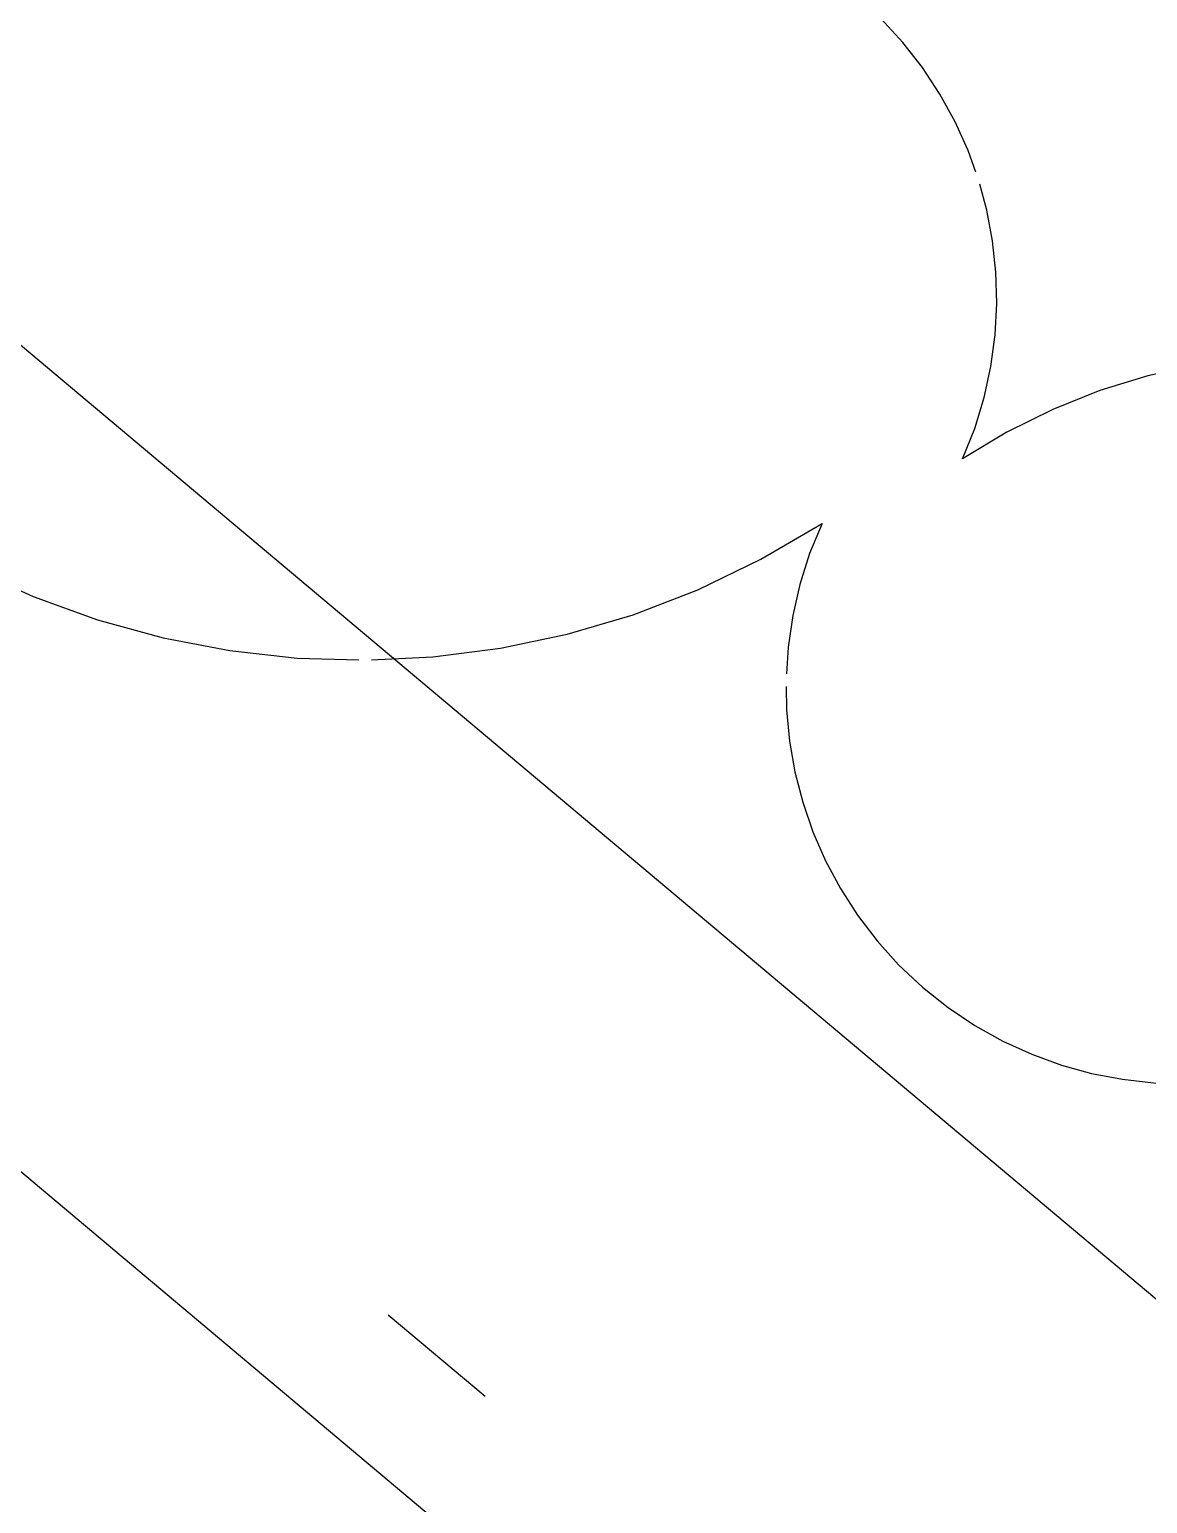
# Model space of a CAD drawing. Extents: x 383425 to 391668, y 6055101 to 6059545.
# Drawn here: x 388178.46 to 388187.29, y 6057772.56 to 6057784.21 of the extents above; entities that cross this region are included whole.
import ezdxf

# ---------------------------------------------------------------- set-up
doc = ezdxf.new("R2010")
doc.units = 0
doc.header["$LTSCALE"] = 5
doc.linetypes.add('0', pattern=[1, 1, 0])
doc.linetypes.add('foc-TOPO', pattern=[1, 0.2, -0.8])
for name, color, linetype in [('AS-ROADS', 254, 'Continuous'), ('P-PROPOSED', 10, 'Continuous'), ('T-BUSH', 110, '0'), ('T-LOW-AREA', 48, 'foc-TOPO')]:
    doc.layers.add(name, color=color, linetype=linetype)

msp = doc.modelspace()

# ---------------------------------------------------------------- linework, layer by layer
at = {"layer": 'AS-ROADS', "const_width": 9.996, "flags": 128}
msp.add_lwpolyline([(388132.923, 6057801.963), (388211.478, 6057737.191), (388304.103, 6057658.251), (388357.493, 6057611.115), (388398.186, 6057571.213), (388459.415, 6057509.006), (388496.737, 6057470.073), (388516.018, 6057451.669), (388528.06, 6057440.055), (388538.834, 6057429.891), (388554.36, 6057416.27), (388571.423, 6057401.581), (388591.12, 6057384.839), (388678.422, 6057311.988), (388806.446, 6057205.912), (388826.266, 6057189.543), (388841.111, 6057176.952), (389021.155, 6057027.063), (389180.848, 6056897.899), (389391.846, 6056726.814), (389573.223, 6056577.377), (389751.284, 6056430.45)], dxfattribs=at)
at = {"layer": 'P-PROPOSED'}
for points in [[(389885.515, 6056335.759), (389547.516, 6056615.666), (389405.918, 6056730.653), (389167.806, 6056926.217), (388854.294, 6057185.405), (388850.991, 6057197.244), (388836.658, 6057212.55), (388824.095, 6057211.293), (388627.585, 6057375.39), (388593.292, 6057397.891), (388543.786, 6057438.524), (388356.75, 6057628.847), (388292.664, 6057685.694), (388108.163, 6057840.716)], [(388105.135, 6057836.732), (388289.397, 6057681.91), (388353.305, 6057625.222), (388540.408, 6057434.83), (388590.327, 6057393.859), (388624.602, 6057371.369), (388822.503, 6057206.111), (388834.698, 6057207.331), (388846.506, 6057194.722), (388849.901, 6057182.552), (389164.627, 6056922.36), (389402.757, 6056726.782), (389544.347, 6056611.801), (389882.324, 6056331.912)]]:
    msp.add_lwpolyline(points, dxfattribs=at)
at = {"layer": 'T-BUSH', "flags": 128}
for points in [[(388590.924, 6057397.564, 0.75), (388594.367, 6057402.478, 0.75), (388594.133, 6057409.7, 0.75), (388589.799, 6057413.848, 0.75), (388580.407, 6057422.838, 0.75), (388576.073, 6057426.986, 0.75), (388569.21, 6057433.555, 0.75), (388564.876, 6057437.704, 0.75), (388555.485, 6057446.693, 0.75), (388551.15, 6057450.842, 0.75), (388544.287, 6057457.411, 0.75), (388539.953, 6057461.56, 0.75), (388530.562, 6057470.549, 0.75), (388526.227, 6057474.698, 0.75), (388519.364, 6057481.267, 0.75), (388515.03, 6057485.416, 0.75), (388505.639, 6057494.405, 0.75), (388501.304, 6057498.554, 0.75), (388494.441, 6057505.123, 0.75), (388490.107, 6057509.271, 0.75), (388480.716, 6057518.261, 0.75), (388476.381, 6057522.409, 0.75), (388469.518, 6057528.978, 0.75), (388465.184, 6057533.127, 0.75), (388455.793, 6057542.116, 0.75), (388451.458, 6057546.265, 0.75), (388444.596, 6057552.834, 0.75), (388440.261, 6057556.983, 0.75), (388430.87, 6057565.972, 0.75), (388426.535, 6057570.121, 0.75), (388419.673, 6057576.69, 0.75), (388415.338, 6057580.839, 0.75), (388405.947, 6057589.828, 0.75), (388401.612, 6057593.977, 0.75), (388394.75, 6057600.546, 0.75), (388390.415, 6057604.694, 0.75), (388380.961, 6057613.617, 0.75), (388376.592, 6057617.729, 0.75), (388369.674, 6057624.241, 0.75), (388365.305, 6057628.353, 0.75), (388355.658, 6057637.061, 0.75), (388351.078, 6057640.937, 0.75), (388343.827, 6057647.075, 0.75), (388339.248, 6057650.951, 0.75), (388329.325, 6057659.351, 0.75), (388324.746, 6057663.227, 0.75), (388317.495, 6057669.365, 0.75), (388312.915, 6057673.241, 0.75), (388302.993, 6057681.641, 0.75), (388298.413, 6057685.517, 0.75), (388291.162, 6057691.655, 0.75), (388286.583, 6057695.531, 0.75), (388276.66, 6057703.93, 0.75), (388272.081, 6057707.807, 0.75), (388264.83, 6057713.945, 0.75), (388260.25, 6057717.821, 0.75), (388250.328, 6057726.22, 0.75), (388245.748, 6057730.097, 0.75), (388238.497, 6057736.235, 0.75), (388233.917, 6057740.111, 0.75), (388223.995, 6057748.51, 0.75), (388219.415, 6057752.387, 0.75), (388212.164, 6057758.525, 0.75), (388207.585, 6057762.401, 0.75), (388197.662, 6057770.8, 0.75), (388193.083, 6057774.677, 0.75), (388185.832, 6057780.815, 0.75), (388181.252, 6057784.691, 0.75), (388171.33, 6057793.09, 0.75), (388166.75, 6057796.967, 0.75), (388159.499, 6057803.105, 0.75), (388154.919, 6057806.981, 0.75), (388144.997, 6057815.38, 0.75), (388140.417, 6057819.257, 0.75), (388132.666, 6057825.818, 0.75)], [(388139.001, 6057825.848, 0.75), (388137.242, 6057821.694, 0.75), (388144.292, 6057815.346, 0.75), (388148.827, 6057811.416, 0.75), (388158.65, 6057802.902, 0.75), (388163.184, 6057798.972, 0.75), (388170.363, 6057792.75, 0.75), (388174.897, 6057788.82, 0.75), (388184.721, 6057780.306, 0.75), (388189.255, 6057776.376, 0.75), (388196.434, 6057770.154, 0.75), (388200.968, 6057766.224, 0.75), (388210.791, 6057757.71, 0.75), (388215.325, 6057753.78, 0.75), (388222.504, 6057747.558, 0.75), (388227.038, 6057743.629, 0.75), (388236.862, 6057735.114, 0.75), (388241.396, 6057731.184, 0.75), (388248.617, 6057725.012, 0.75), (388253.229, 6057721.174, 0.75), (388263.22, 6057712.856, 0.75), (388267.831, 6057709.018, 0.75), (388275.132, 6057702.94, 0.75), (388279.744, 6057699.101, 0.75), (388289.735, 6057690.784, 0.75), (388294.346, 6057686.945, 0.75), (388301.647, 6057680.867, 0.75), (388306.259, 6057677.028, 0.75), (388316.25, 6057668.711, 0.75), (388320.861, 6057664.872, 0.75), (388328.04, 6057658.655, 0.75), (388332.434, 6057654.57, 0.75), (388341.955, 6057645.718, 0.75), (388346.349, 6057641.632, 0.75), (388353.306, 6057635.163, 0.75), (388357.7, 6057631.078, 0.75), (388367.221, 6057622.226, 0.75), (388371.615, 6057618.14, 0.75), (388378.572, 6057611.671, 0.75), (388382.966, 6057607.586, 0.75), (388392.146, 6057598.384, 0.75), (388396.331, 6057594.085, 0.75), (388402.957, 6057587.277, 0.75), (388407.142, 6057582.978, 0.75), (388416.209, 6057573.662, 0.75), (388420.394, 6057569.363, 0.75), (388427.02, 6057562.555, 0.75), (388431.205, 6057558.256, 0.75), (388440.272, 6057548.939, 0.75), (388444.454, 6057544.636, 0.75), (388451.074, 6057537.823, 0.75), (388455.256, 6057533.52, 0.75), (388464.315, 6057524.197, 0.75), (388468.497, 6057519.894, 0.75), (388475.117, 6057513.081, 0.75), (388479.299, 6057508.778, 0.75), (388488.358, 6057499.455, 0.75), (388492.54, 6057495.152, 0.75), (388499.16, 6057488.339, 0.75), (388503.342, 6057484.036, 0.75), (388512.402, 6057474.712, 0.75), (388516.675, 6057470.503, 0.75), (388523.605, 6057464.005, 0.75), (388527.981, 6057459.9, 0.75), (388537.464, 6057451.007, 0.75), (388541.84, 6057446.903, 0.75), (388548.77, 6057440.404, 0.75), (388553.245, 6057436.411, 0.75), (388563.169, 6057428.014, 0.75), (388567.75, 6057424.139, 0.75), (388575.002, 6057418.002, 0.75), (388579.583, 6057414.127, 0.75), (388589.507, 6057405.73, 0.75), (388598.066, 6057398.489, 0.75)]]:
    msp.add_lwpolyline(points, format="xyb", dxfattribs=at)
at = {"layer": 'T-LOW-AREA', "flags": 128}
msp.add_lwpolyline([(388835.888, 6057209.87), (388835.079, 6057210.499), (388834.334, 6057210.459), (388831.154, 6057208.495), (388827.506, 6057207.616), (388824.677, 6057207.333), (388822.263, 6057207.99), (388819.841, 6057209.068), (388816.756, 6057212.212), (388701.412, 6057309.498), (388625.207, 6057372.166), (388618.629, 6057376.772), (388610.431, 6057382.152), (388597.086, 6057390.66), (388590.931, 6057394.658), (388539.194, 6057439.887), (388498.446, 6057478.956), (388403.049, 6057576.03), (388354.31, 6057625.667), (388310.102, 6057664.881), (388206.622, 6057752.766), (388134.014, 6057813.773), (388131.088, 6057816.14), (388129.068, 6057818.247), (388127.833, 6057820.52), (388127.224, 6057821.757), (388126.529, 6057822.546)], dxfattribs=at)

doc.saveas('drawing.dxf')
